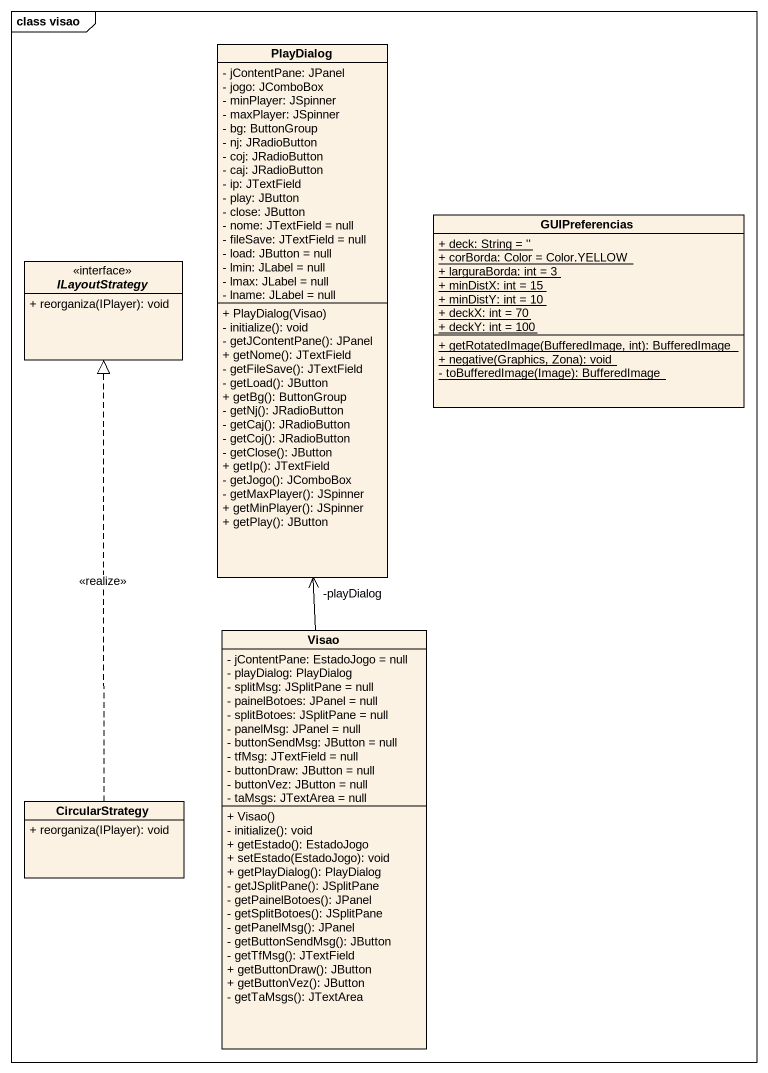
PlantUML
@startuml
mainframe class visao
hide circle
hide empty members
skinparam classAttributeIconSize 0
class PlayDialog {
  - jContentPane: JPanel
  - jogo: JComboBox
  - minPlayer: JSpinner
  - maxPlayer: JSpinner
  - bg: ButtonGroup
  - nj: JRadioButton
  - coj: JRadioButton
  - caj: JRadioButton
  - ip: JTextField
  - play: JButton
  - close: JButton
  - nome: JTextField = null
  - fileSave: JTextField = null
  - load: JButton = null
  - lmin: JLabel = null
  - lmax: JLabel = null
  - lname: JLabel = null
  + PlayDialog(Visao)
  - initialize(): void
  - getJContentPane(): JPanel
  + getNome(): JTextField
  - getFileSave(): JTextField
  - getLoad(): JButton
  + getBg(): ButtonGroup
  - getNj(): JRadioButton
  - getCaj(): JRadioButton
  - getCoj(): JRadioButton
  - getClose(): JButton
  + getIp(): JTextField
  - getJogo(): JComboBox
  - getMaxPlayer(): JSpinner
  + getMinPlayer(): JSpinner
  + getPlay(): JButton
}
class GUIPreferencias {
  {static} + deck: String = ''
  {static} + corBorda: Color = Color.YELLOW
  {static} + larguraBorda: int = 3
  {static} + minDistX: int = 15
  {static} + minDistY: int = 10
  {static} + deckX: int = 70
  {static} + deckY: int = 100
  {static} + getRotatedImage(BufferedImage, int): BufferedImage
  {static} + negative(Graphics, Zona): void
  {static} - toBufferedImage(Image): BufferedImage
}
interface ILayoutStrategy <<interface>> {
  + reorganiza(IPlayer): void
}
class Visao {
  - jContentPane: EstadoJogo = null
  - playDialog: PlayDialog
  - splitMsg: JSplitPane = null
  - painelBotoes: JPanel = null
  - splitBotoes: JSplitPane = null
  - panelMsg: JPanel = null
  - buttonSendMsg: JButton = null
  - tfMsg: JTextField = null
  - buttonDraw: JButton = null
  - buttonVez: JButton = null
  - taMsgs: JTextArea = null
  + Visao()
  - initialize(): void
  + getEstado(): EstadoJogo
  + setEstado(EstadoJogo): void
  + getPlayDialog(): PlayDialog
  - getJSplitPane(): JSplitPane
  - getPainelBotoes(): JPanel
  - getSplitBotoes(): JSplitPane
  - getPanelMsg(): JPanel
  - getButtonSendMsg(): JButton
  - getTfMsg(): JTextField
  + getButtonDraw(): JButton
  + getButtonVez(): JButton
  - getTaMsgs(): JTextArea
}
class CircularStrategy {
  + reorganiza(IPlayer): void
}
Visao -up-> "-playDialog" PlayDialog
CircularStrategy .up.|> ILayoutStrategy : <<realize>>
@enduml
